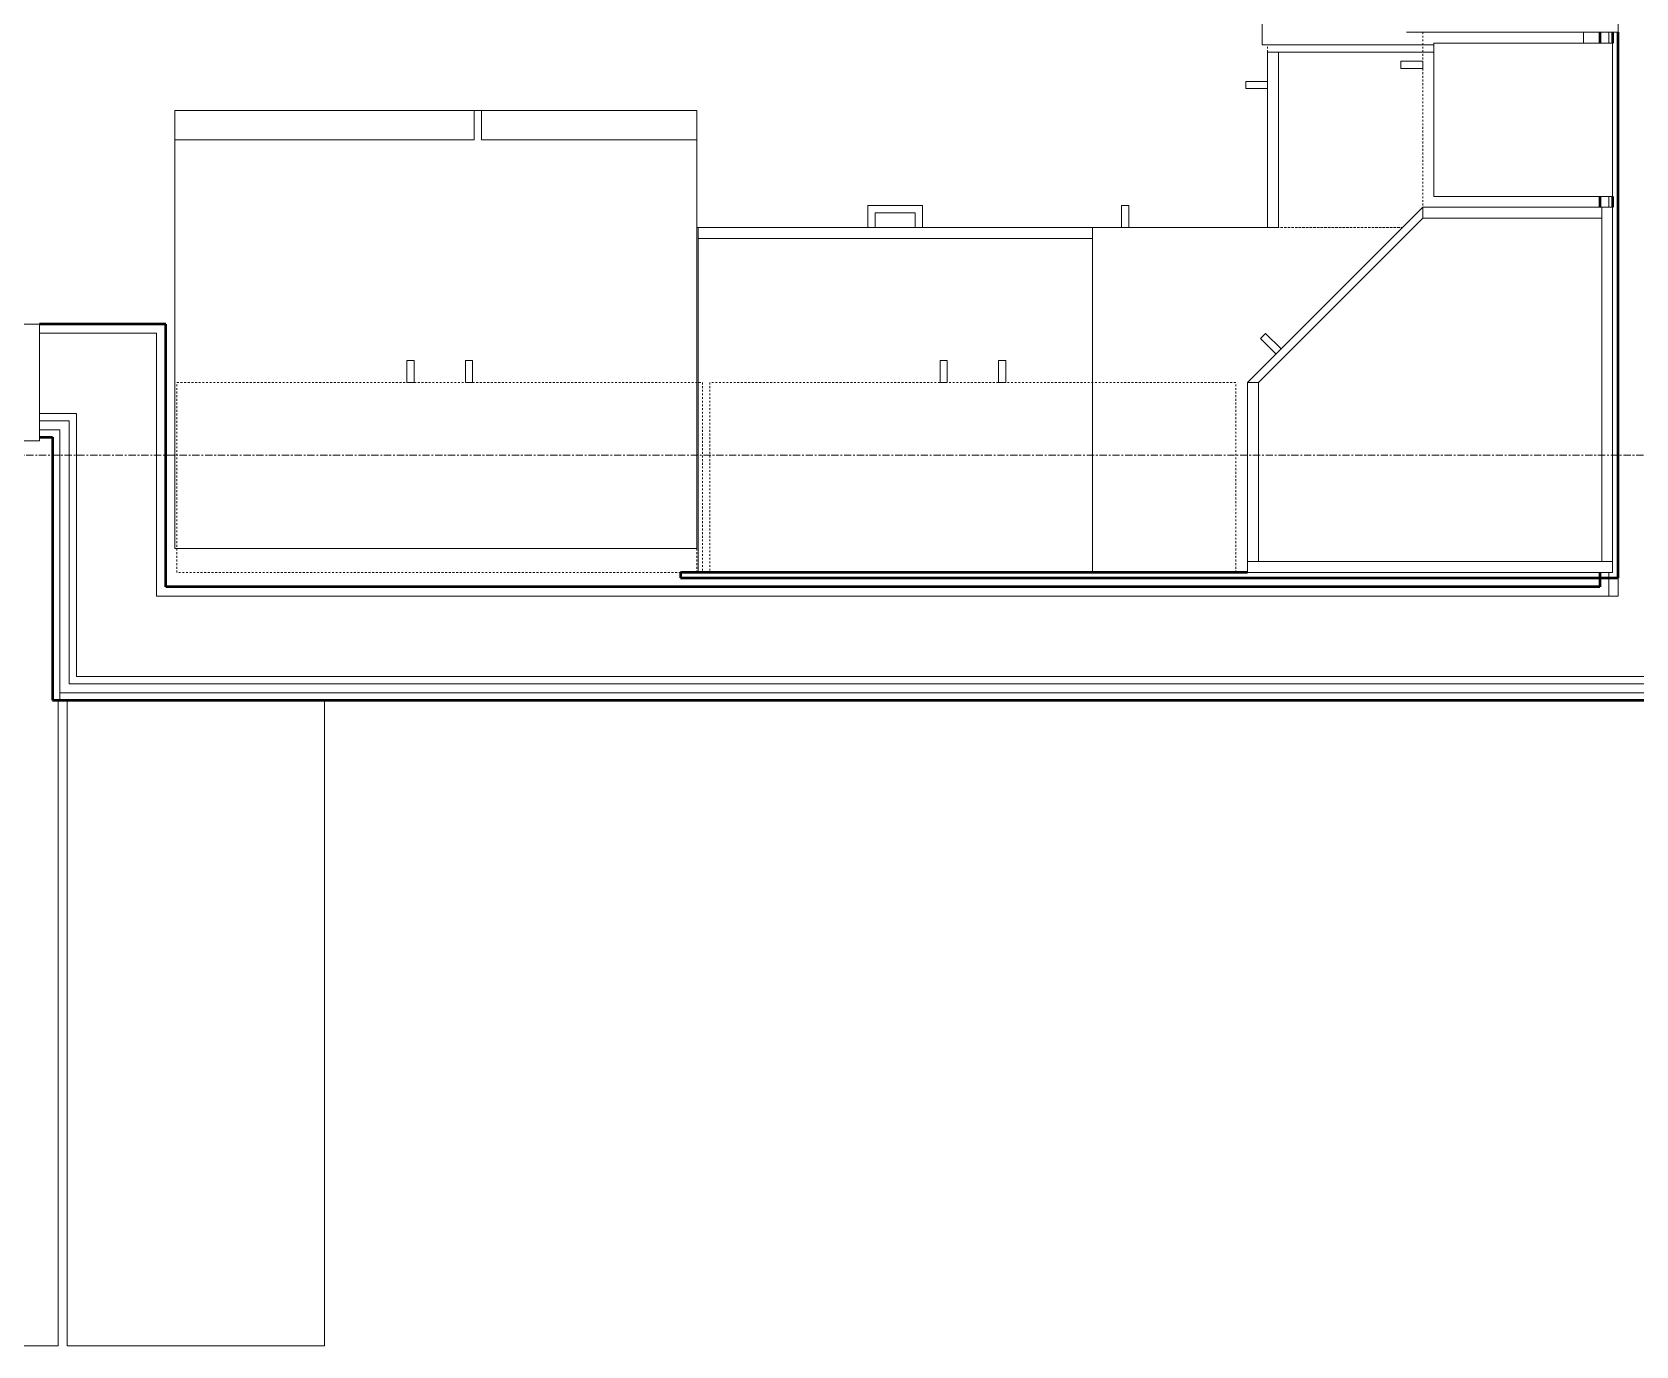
# Model space of a CAD drawing. Header units: inches. Extents: x -4217 to -1814, y 9706 to 12425.
# Drawn here: x -3027.9 to -2918.1, y 10406.2 to 10496.2 of the extents above; entities that cross this region are included whole.
import ezdxf

# ---------------------------------------------------------------- set-up
doc = ezdxf.new("R2010")
doc.units = ezdxf.units.IN
doc.header["$MEASUREMENT"] = 0
doc.linetypes.add('Dash', pattern=[0.25, 0.125, -0.125])
doc.linetypes.add('Grid Line 1_2_', pattern=[0.875, 0.5, -0.125, 0.125, -0.125])
for name, color, linetype, lineweight in [('A-DOOR-FRAM', 31, 'Continuous', 20), ('A-FLOR', 192, 'Continuous', 13), ('A-WALL', 113, 'Continuous', 13), ('A-WALL-3', 10, 'Continuous', 50), ('I-WALL-3', 2, 'Continuous', 50), ('Q-CASE', 31, 'Continuous', 9), ('Q-CASE-3', 250, 'Continuous', 9), ('Q-CASE-4', 250, 'Dash', 9), ('Q-CASE-HDLN-1', 250, 'Dash', 9), ('Q-SPCQ-1', 250, 'Continuous', 9), ('S-GRID-1', 1, 'Grid Line 1_2_', 9)]:
    doc.layers.add(name, color=color, linetype=linetype, lineweight=lineweight)

msp = doc.modelspace()

# ---------------------------------------------------------------- linework, layer by layer
at = {"layer": 'A-DOOR-FRAM'}
for p, q in [((-3027.42374, 10476.1644), (-3029.42374, 10476.1644)), ((-3027.42374, 10468.1644), (-3027.42374, 10476.1644)), ((-3029.42374, 10468.1644), (-3027.42374, 10468.1644))]:
    msp.add_line(p, q, dxfattribs=at)
at = {"layer": 'A-FLOR'}
for p, q in [((-3026.14874, 10406.1894), (-3026.14874, 10450.4144)), ((-3025.52374, 10450.4144), (-3025.52374, 10406.1894)), ((-3007.90521, 10406.1894), (-3007.90521, 10450.4144)), ((-3064.79874, 10406.1894), (-3026.14874, 10406.1894)), ((-3025.52374, 10406.1894), (-3007.90521, 10406.1894))]:
    msp.add_line(p, q, dxfattribs=at)
at = {"layer": 'A-WALL'}
for p, q in [((-2919.94874, 10496.1644), (-2919.94874, 10495.4144)), ((-2919.32374, 10496.1644), (-2919.32374, 10457.5394)), ((-2919.94874, 10484.9144), (-2919.94874, 10484.1644)), ((-3027.42374, 10475.5394), (-3019.39874, 10475.5394)), ((-3019.39874, 10475.5394), (-3019.39874, 10457.5394)), ((-3027.42374, 10470.0394), (-3024.89874, 10470.0394)), ((-3024.89874, 10470.0394), (-3024.89874, 10452.0394)), ((-3025.39874, 10469.5394), (-3027.42374, 10469.5394)), ((-3026.02374, 10468.9144), (-3027.42374, 10468.9144)), ((-3026.02374, 10468.9144), (-3026.02374, 10450.4144)), ((-3025.39874, 10469.5394), (-3025.39874, 10451.5394)), ((-2919.94874, 10459.1644), (-2919.94874, 10457.5394)), ((-2919.32374, 10457.5394), (-3019.39874, 10457.5394)), ((-2779.47374, 10451.5394), (-3025.39874, 10451.5394)), ((-2779.97374, 10452.0394), (-3024.89874, 10452.0394)), ((-2778.84874, 10450.9144), (-3026.02374, 10450.9144))]:
    msp.add_line(p, q, dxfattribs=at)
at = {"layer": 'A-WALL-3'}
for p, q in [((-2919.69874, 10496.1644), (-2919.69874, 10495.4144)), ((-2919.32374, 10459.1644), (-2919.32374, 10496.1644)), ((-2919.69874, 10484.9144), (-2919.69874, 10484.1644)), ((-2944.69874, 10459.1644), (-2983.52374, 10459.1644)), ((-2983.52374, 10459.1644), (-2983.52374, 10458.7894)), ((-2983.52374, 10458.7894), (-2919.32374, 10458.7894)), ((-2919.32374, 10458.7894), (-2919.32374, 10459.1644))]:
    msp.add_line(p, q, dxfattribs=at)
at = {"layer": 'I-WALL-3'}
for p, q in [((-2920.57374, 10496.1644), (-2920.57374, 10495.4144)), ((-2920.57374, 10484.9144), (-2920.57374, 10484.1644)), ((-3018.77374, 10476.1644), (-3027.42374, 10476.1644)), ((-3018.77374, 10458.1644), (-3018.77374, 10476.1644)), ((-3027.42374, 10468.4144), (-3026.52374, 10468.4144)), ((-3026.52374, 10468.4144), (-3026.52374, 10450.4144)), ((-2920.57374, 10459.1644), (-2920.57374, 10458.1644)), ((-2920.57374, 10458.1644), (-3018.77374, 10458.1644)), ((-3026.52374, 10450.4144), (-2778.34874, 10450.4144))]:
    msp.add_line(p, q, dxfattribs=at)
at = {"layer": 'Q-CASE'}
for p, q in [((-2932.69874, 10484.1644), (-2944.69874, 10472.1644)), ((-2932.69874, 10483.4144), (-2932.69874, 10484.1644)), ((-2943.94874, 10472.1644), (-2932.69874, 10483.4144)), ((-2944.69874, 10472.1644), (-2943.94874, 10472.1644))]:
    msp.add_line(p, q, dxfattribs=at)
at = {"layer": 'Q-CASE-3'}
for p, q in [((-2919.32374, 10496.1644), (-2919.32374, 10526.04629)), ((-2919.32374, 10496.1644), (-2933.81193, 10496.1644)), ((-2919.69874, 10495.4144), (-2931.94874, 10495.4144)), ((-2931.94874, 10495.4144), (-2931.94874, 10484.9144)), ((-2919.69874, 10484.9144), (-2919.69874, 10495.4144)), ((-2943.32374, 10494.7894), (-2943.32374, 10482.7894)), ((-2931.94874, 10494.7894), (-2943.32374, 10494.7894)), ((-2942.57374, 10494.7894), (-2942.57374, 10482.7894)), ((-2932.69874, 10494.1644), (-2934.19799, 10494.1644)), ((-2934.19799, 10494.1644), (-2934.19799, 10493.67595)), ((-2932.69874, 10494.1644), (-2932.69874, 10493.67595)), ((-2934.19799, 10493.67595), (-2932.69874, 10493.67595)), ((-2944.82299, 10492.77784), (-2944.82299, 10492.2894)), ((-2943.32374, 10492.77784), (-2944.82299, 10492.77784)), ((-2944.82299, 10492.2894), (-2943.32374, 10492.2894)), ((-2943.32374, 10492.77784), (-2943.32374, 10492.2894)), ((-2966.94874, 10484.2894), (-2970.69874, 10484.2894)), ((-2970.69874, 10484.2894), (-2970.69874, 10482.7894)), ((-2966.94874, 10482.7894), (-2966.94874, 10484.2894)), ((-2952.83529, 10484.28459), (-2953.32374, 10484.28459)), ((-2953.32374, 10484.28459), (-2953.32374, 10482.78534)), ((-2952.83529, 10482.78534), (-2952.83529, 10484.28459)), ((-2932.69874, 10484.1644), (-2932.69874, 10483.4144)), ((-2920.44874, 10484.1644), (-2932.69874, 10484.1644)), ((-2931.94874, 10484.9144), (-2919.69874, 10484.9144)), ((-2920.44874, 10483.4144), (-2920.44874, 10484.1644)), ((-2919.69874, 10484.1644), (-2920.44874, 10484.1644)), ((-2920.44874, 10484.1644), (-2920.44874, 10459.9144)), ((-2919.69874, 10459.9144), (-2919.69874, 10484.1644)), ((-2970.19936, 10482.7894), (-2970.19936, 10483.79002)), ((-2970.19936, 10483.79002), (-2967.44811, 10483.79002)), ((-2967.44811, 10483.79002), (-2967.44811, 10482.7894)), ((-2932.69874, 10483.4144), (-2943.94874, 10472.1644)), ((-2920.44874, 10483.4144), (-2932.69874, 10483.4144)), ((-2932.69874, 10483.4144), (-2920.44874, 10483.4144)), ((-2920.44874, 10459.9144), (-2920.44874, 10483.4144)), ((-2982.32374, 10482.7894), (-2955.32374, 10482.7894)), ((-2982.32374, 10482.0394), (-2982.32374, 10482.7894)), ((-2955.32374, 10482.0394), (-2982.32374, 10482.0394)), ((-2982.32374, 10482.0394), (-2982.32374, 10459.1644)), ((-2970.19936, 10482.7894), (-2970.69874, 10482.7894)), ((-2967.44811, 10482.7894), (-2966.94874, 10482.7894)), ((-2955.32374, 10482.7894), (-2955.32374, 10482.0394)), ((-2942.57374, 10482.7894), (-2955.32374, 10482.7894)), ((-2955.32374, 10482.7894), (-2955.32374, 10459.1644)), ((-2943.32374, 10482.7894), (-2955.32374, 10482.7894)), ((-2955.32374, 10459.1644), (-2955.32374, 10482.0394)), ((-2952.83529, 10482.78534), (-2953.32374, 10482.78534)), ((-2942.57374, 10482.7894), (-2943.32374, 10482.7894)), ((-2943.46077, 10475.52263), (-2943.80616, 10475.17724)), ((-2942.40064, 10474.46249), (-2943.46077, 10475.52263)), ((-2943.80616, 10475.17724), (-2942.74602, 10474.11711)), ((-3001.77279, 10473.66365), (-3002.26124, 10473.66365)), ((-3002.26124, 10473.66365), (-3002.26124, 10472.1644)), ((-3001.77279, 10472.1644), (-3001.77279, 10473.66365)), ((-2997.77279, 10473.66365), (-2998.26124, 10473.66365)), ((-2998.26124, 10473.66365), (-2998.26124, 10472.1644)), ((-2997.77279, 10472.1644), (-2997.77279, 10473.66365)), ((-2965.26124, 10473.66365), (-2965.74968, 10473.66365)), ((-2965.74968, 10473.66365), (-2965.74968, 10472.1644)), ((-2965.26124, 10472.1644), (-2965.26124, 10473.66365)), ((-2961.26124, 10473.66365), (-2961.74968, 10473.66365)), ((-2961.74968, 10473.66365), (-2961.74968, 10472.1644)), ((-2961.26124, 10472.1644), (-2961.26124, 10473.66365)), ((-3001.77279, 10472.1644), (-3002.26124, 10472.1644)), ((-2997.77279, 10472.1644), (-2998.26124, 10472.1644)), ((-2965.26124, 10472.1644), (-2965.74968, 10472.1644)), ((-2961.26124, 10472.1644), (-2961.74968, 10472.1644)), ((-2944.69874, 10472.1644), (-2944.69874, 10459.9144)), ((-2943.94874, 10472.1644), (-2944.69874, 10472.1644)), ((-2943.94874, 10472.1644), (-2943.94874, 10459.9144)), ((-2943.94874, 10459.9144), (-2943.94874, 10472.1644)), ((-2944.69874, 10459.9144), (-2943.94874, 10459.9144)), ((-2919.69874, 10459.9144), (-2944.69874, 10459.9144)), ((-2944.69874, 10459.9144), (-2944.69874, 10459.1644)), ((-2943.94874, 10459.9144), (-2920.44874, 10459.9144)), ((-2920.44874, 10459.9144), (-2919.69874, 10459.9144)), ((-2919.69874, 10459.1644), (-2919.69874, 10459.9144)), ((-2944.69874, 10459.1644), (-2919.69874, 10459.1644))]:
    msp.add_line(p, q, dxfattribs=at)
at = {"layer": 'Q-CASE-4'}
for p, q in [((-2932.69874, 10496.1644), (-2932.69874, 10484.1644)), ((-2919.69874, 10484.1644), (-2919.69874, 10496.1644)), ((-2932.69874, 10484.1644), (-2919.69874, 10484.1644)), ((-3018.01124, 10459.1644), (-3018.01124, 10472.1644)), ((-3018.01124, 10472.1644), (-2982.01124, 10472.1644)), ((-2982.01124, 10472.1644), (-2982.01124, 10459.1644)), ((-2981.51124, 10472.1644), (-2981.51124, 10459.1644)), ((-2945.51124, 10472.1644), (-2981.51124, 10472.1644)), ((-2945.51124, 10459.1644), (-2945.51124, 10472.1644)), ((-2982.01124, 10459.1644), (-3018.01124, 10459.1644)), ((-2981.51124, 10459.1644), (-2945.51124, 10459.1644))]:
    msp.add_line(p, q, dxfattribs=at)
at = {"layer": 'Q-CASE-HDLN-1'}
for p, q in [((-2943.32374, 10482.7894), (-2943.32374, 10495.2894)), ((-2982.39874, 10482.7894), (-2934.07374, 10482.7894)), ((-2934.07374, 10482.7894), (-2943.32374, 10482.7894)), ((-2982.39874, 10459.1644), (-2982.39874, 10460.7894))]:
    msp.add_line(p, q, dxfattribs=at)
at = {"layer": 'Q-SPCQ-1'}
for p, q in [((-2943.69874, 10525.2894), (-2943.69874, 10495.2894)), ((-2921.69874, 10496.1644), (-2921.69874, 10495.4144)), ((-2943.69874, 10495.2894), (-2931.94874, 10495.2894)), ((-2982.39874, 10490.7894), (-3018.14874, 10490.7894)), ((-3018.14874, 10490.7894), (-3018.14874, 10460.7894)), ((-3018.14874, 10490.7894), (-2997.64874, 10490.7894)), ((-3018.14874, 10490.7894), (-3018.14874, 10488.7894)), ((-2997.64874, 10488.7894), (-2997.64874, 10490.7894)), ((-2997.14874, 10490.7894), (-2982.39874, 10490.7894)), ((-2997.14874, 10490.7894), (-2997.14874, 10488.7894)), ((-2982.39874, 10460.7894), (-2982.39874, 10490.7894)), ((-2982.39874, 10488.7894), (-2982.39874, 10490.7894)), ((-2997.64874, 10488.7894), (-3018.14874, 10488.7894)), ((-2982.39874, 10488.7894), (-2997.14874, 10488.7894)), ((-3018.14874, 10460.7894), (-2982.39874, 10460.7894))]:
    msp.add_line(p, q, dxfattribs=at)
at = {"layer": 'S-GRID-1'}
msp.add_line((-1814.20638, 10467.1894), (-4168.71446, 10467.1894), dxfattribs=at)

doc.saveas('drawing.dxf')
